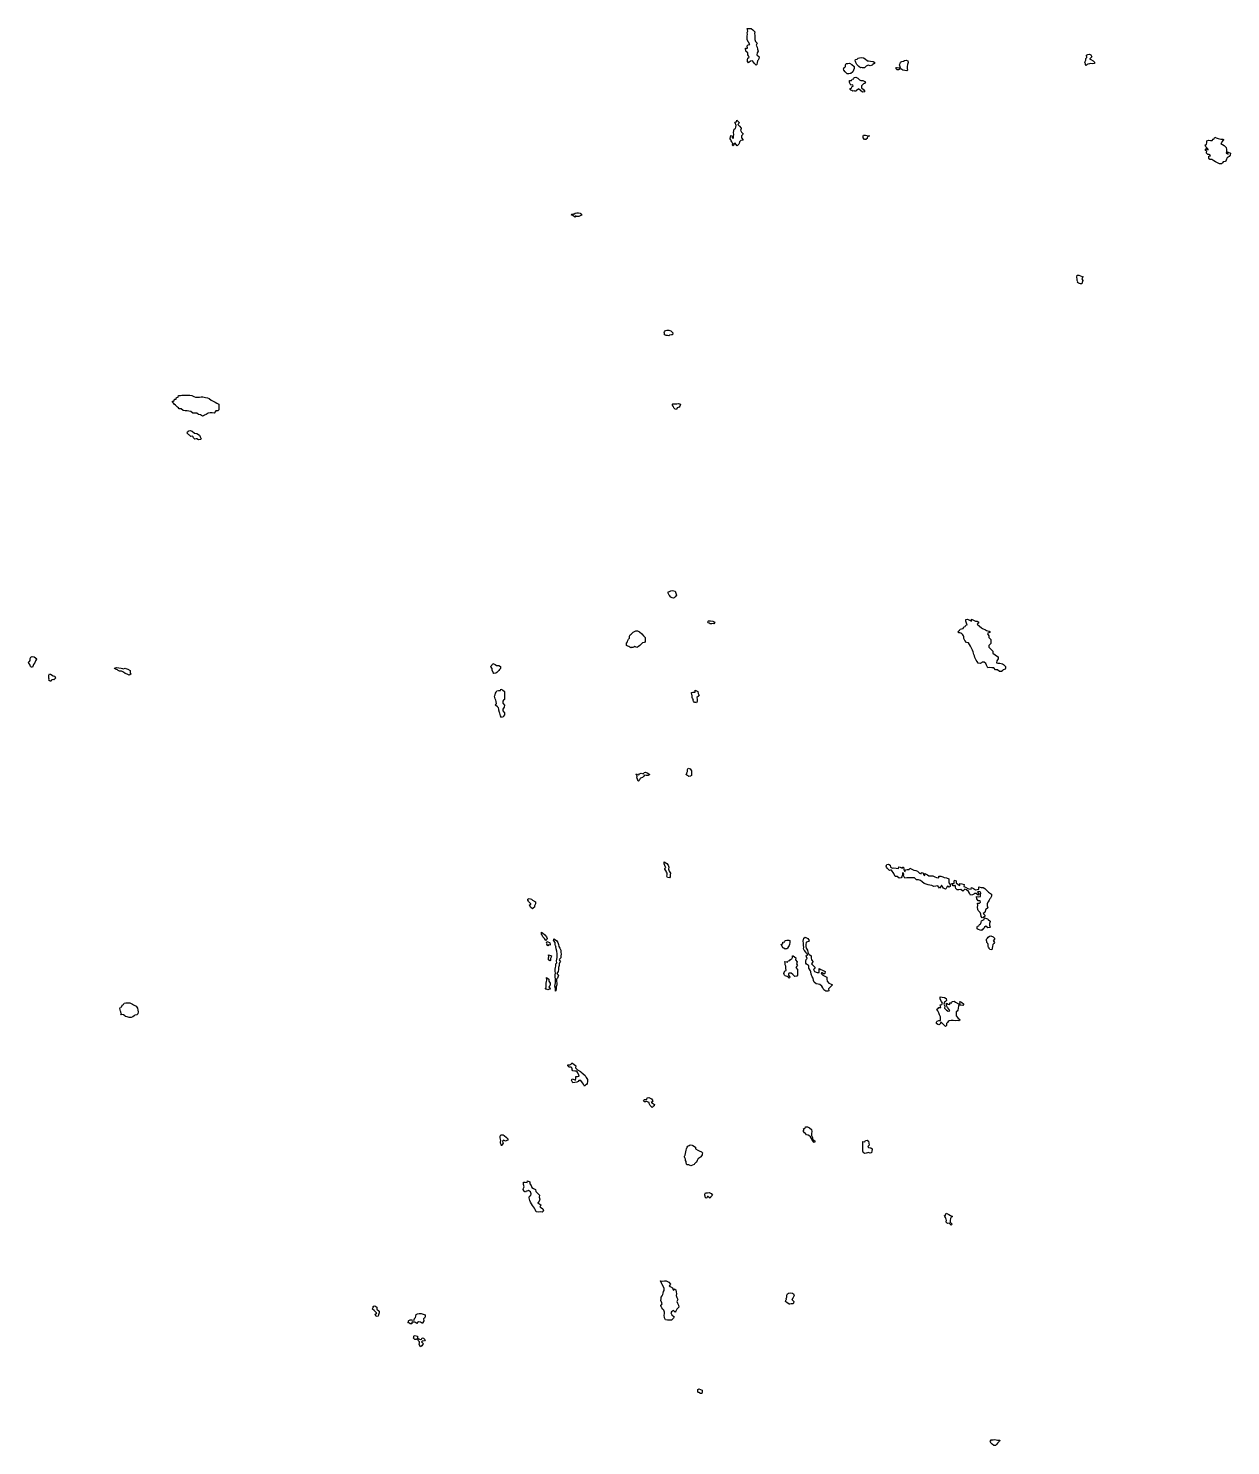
# Model space of a CAD drawing. Extents: x 450006 to 454999, y 6465006 to 6474995.
# Drawn here: x 450037 to 451283, y 6465047 to 6466516 of the extents above; entities that cross this region are included whole.
import ezdxf

# ---------------------------------------------------------------- set-up
doc = ezdxf.new("R2010")
doc.units = 0

msp = doc.modelspace()

# ---------------------------------------------------------------- linework, layer by layer
at = {"layer": '1010'}
for points in [[(450781, 6466492.08), (450780, 6466493), (450780, 6466493.98), (450779.88, 6466495), (450779.88, 6466496.1), (450782, 6466495.98), (450781.64, 6466498.34), (450782.6, 6466499.38), (450784.28, 6466499.7), (450783, 6466502.34), (450781.48, 6466504.5), (450781.68, 6466506.3), (450781.36, 6466508.62), (450781.76, 6466510.22), (450781.66, 6466512.32), (450782.28, 6466513.7), (450781.56, 6466516.42), (450783.48, 6466516.5), (450785.5, 6466516.48), (450787.24, 6466515), (450789.36, 6466513), (450789.18, 6466511), (450789.52, 6466509), (450789.56, 6466507), (450789.62, 6466505), (450790.08, 6466503), (450791.72, 6466501), (450791, 6466499.2), (450790.82, 6466499), (450791.74, 6466497), (450792.22, 6466495), (450792.8, 6466493), (450791.98, 6466491), (450791.6, 6466489), (450793.82, 6466487), (450793.68, 6466485), (450793, 6466483.38), (450792.34, 6466483), (450791.82, 6466481), (450791.64, 6466479), (450791, 6466478.44), (450789, 6466480), (450787, 6466482.7), (450785, 6466482.64), (450783.16, 6466481), (450783, 6466480.92), (450782, 6466481.98), (450782, 6466483.98), (450782.32, 6466485.66), (450783.46, 6466486.52), (450783.32, 6466487), (450783, 6466488), (450782.38, 6466489), (450782.08, 6466489.9), (450782.08, 6466491), (450781, 6466492.08), (450781, 6466492.08)], [(450883, 6466471.44), (450881.64, 6466473), (450881.44, 6466474.54), (450881.74, 6466475), (450881.92, 6466476.06), (450883.46, 6466476.52), (450883.4, 6466478.58), (450884, 6466479.98), (450885.9, 6466480.08), (450887.44, 6466480.54), (450889.9, 6466479), (450892.5, 6466477), (450892.54, 6466475), (450891.86, 6466473), (450891, 6466471.48), (450890.74, 6466471), (450889, 6466469.58), (450888.26, 6466469.72), (450887, 6466469.32), (450886.66, 6466469.32), (450885, 6466469.46), (450883.32, 6466471), (450883, 6466471.44), (450883, 6466471.44)], [(450895, 6466479.74), (450894.02, 6466481), (450893.74, 6466482.24), (450893.36, 6466483), (450893.74, 6466484.24), (450895.4, 6466484.58), (450896.56, 6466485.42), (450898, 6466485.98), (450899.84, 6466486.14), (450902, 6466485.98), (450903.98, 6466485), (450906.18, 6466483), (450907.26, 6466482.72), (450909.48, 6466482.5), (450912, 6466481.98), (450913.84, 6466481), (450913, 6466480.1), (450911.88, 6466479), (450911, 6466478.44), (450909, 6466477.72), (450907, 6466478.24), (450905, 6466477.4), (450904.66, 6466477), (450903, 6466475.44), (450901, 6466475.44), (450900.22, 6466475.76), (450899, 6466475.7), (450897.38, 6466477), (450897, 6466477.2), (450895.2, 6466479), (450895, 6466479.74), (450895, 6466479.74)], [(450937, 6466473.54), (450935.7, 6466475), (450936.16, 6466475.82), (450937, 6466475.82), (450938.54, 6466475.44), (450940.52, 6466475.46), (450939.44, 6466478.54), (450940, 6466479.98), (450940.42, 6466481.56), (450941.74, 6466482.24), (450943.38, 6466482.6), (450944.66, 6466483.32), (450946.42, 6466483.56), (450947.96, 6466483), (450948.36, 6466481), (450947.76, 6466479), (450947.48, 6466477), (450947.4, 6466475), (450947.64, 6466473), (450947, 6466472.32), (450945, 6466472.82), (450943, 6466473.16), (450941.98, 6466474), (450941, 6466474.6), (450939.64, 6466474.34), (450939, 6466473.98), (450938.42, 6466473.56), (450937, 6466473.54), (450937, 6466473.54)], [(451133, 6466478.08), (451132, 6466479), (451132.22, 6466479.76), (451131.54, 6466481), (451131.74, 6466482.24), (451132.48, 6466483.5), (451132.66, 6466485.32), (451133.66, 6466486.32), (451133.2, 6466488.78), (451134.72, 6466489.26), (451136.38, 6466489.6), (451137.64, 6466489), (451138.68, 6466487), (451137, 6466485.18), (451136.46, 6466485), (451137.68, 6466484.3), (451140.12, 6466483), (451141.76, 6466481), (451141, 6466480), (451139, 6466479.62), (451137, 6466480), (451136.22, 6466479.76), (451135, 6466479.48), (451134.48, 6466479.5), (451133.82, 6466479), (451133.42, 6466478.56), (451133, 6466478.08), (451133, 6466478.08)], [(450889, 6466452.56), (450888.58, 6466453), (450888, 6466453.98), (450889, 6466453.98), (450889.48, 6466454.5), (450890, 6466455.98), (450891.4, 6466456.58), (450891, 6466458), (450889, 6466457.74), (450887.74, 6466460.24), (450887.6, 6466462.38), (450889.58, 6466462.4), (450890.32, 6466463.66), (450891.94, 6466464.04), (450892.5, 6466465.48), (450894.14, 6466465.84), (450896.06, 6466465), (450897.98, 6466463), (450899.38, 6466462.6), (450901.5, 6466462.48), (450904.16, 6466461), (450903, 6466459.5), (450902.08, 6466459), (450901, 6466457.9), (450900.04, 6466457), (450899.98, 6466455), (450901.98, 6466453), (450903.64, 6466451), (450903, 6466450.62), (450901, 6466450.24), (450899, 6466452), (450897, 6466453.96), (450896.32, 6466453), (450895, 6466452.04), (450894.52, 6466451.46), (450893, 6466451.28), (450892.4, 6466451.58), (450891, 6466451.48), (450889.98, 6466452), (450889, 6466452.56), (450889, 6466452.56)], [(450765, 6466400), (450764.42, 6466401), (450764.06, 6466401.92), (450764.06, 6466403), (450764.4, 6466403.58), (450764.46, 6466405.52), (450766.08, 6466405), (450765.98, 6466403), (450767.44, 6466402.54), (450767.5, 6466404.48), (450767.58, 6466406.4), (450767.48, 6466408.5), (450767.6, 6466410.38), (450768.08, 6466411.9), (450769.34, 6466412.64), (450769.92, 6466414.06), (450770.1, 6466415.88), (450769, 6466418.56), (450768.74, 6466419.24), (450770.52, 6466419.46), (450770.78, 6466421.2), (450771.24, 6466421), (450773.32, 6466419), (450773, 6466417.88), (450771.94, 6466417), (450773.42, 6466415), (450775.32, 6466413), (450775, 6466411.38), (450774.62, 6466411), (450775.68, 6466409), (450777.28, 6466407), (450777, 6466406.34), (450775.72, 6466405), (450775.64, 6466403), (450777.54, 6466401), (450777, 6466400.44), (450775, 6466400.16), (450773.46, 6466399), (450773.38, 6466397), (450773, 6466396.52), (450771.42, 6466395), (450771, 6466394.8), (450769.62, 6466396.36), (450769, 6466397.6), (450767.98, 6466397), (450767.32, 6466395), (450767, 6466394.88), (450766.74, 6466395), (450766.4, 6466395.58), (450766.52, 6466397), (450766, 6466397.98), (450765.74, 6466399), (450765, 6466400), (450765, 6466400)], [(450903, 6466401.46), (450901.76, 6466403), (450901.76, 6466404.22), (450901.6, 6466405), (450902.18, 6466405.8), (450904.2, 6466405.78), (450906.76, 6466405.22), (450908.16, 6466405), (450907, 6466404.54), (450906.32, 6466403.66), (450905.74, 6466403), (450905.78, 6466402.2), (450905, 6466401.5), (450904.76, 6466401.22), (450903, 6466401.46), (450903, 6466401.46)], [(451257, 6466389.88), (451256.08, 6466391), (451256.58, 6466391.4), (451257, 6466392.1), (451258.1, 6466391), (451259.32, 6466390.66), (451259, 6466391.66), (451257, 6466393.66), (451256.36, 6466395.62), (451257.74, 6466396.24), (451257.9, 6466398.08), (451258.06, 6466399.92), (451259.48, 6466400.5), (451261.56, 6466400.42), (451263.6, 6466400.38), (451264.5, 6466401.48), (451265.64, 6466402.34), (451266.2, 6466403.78), (451267.64, 6466403), (451269.6, 6466402.38), (451272.36, 6466401.62), (451274.44, 6466401.54), (451275.38, 6466401), (451275, 6466400.5), (451273.42, 6466399), (451273, 6466398), (451272.48, 6466397), (451274, 6466395.98), (451275.98, 6466395), (451277.78, 6466393), (451278.34, 6466391), (451278.22, 6466389), (451277.92, 6466387), (451280.04, 6466385.94), (451279.38, 6466388.6), (451282.6, 6466387), (451282.1, 6466385), (451281, 6466383.76), (451279.98, 6466383), (451279, 6466382.28), (451278.24, 6466381), (451277.5, 6466379), (451277, 6466378.56), (451275, 6466378.12), (451273.98, 6466377), (451273, 6466376), (451271, 6466376.08), (451269, 6466377.26), (451267, 6466378.16), (451265, 6466379.34), (451263, 6466380.6), (451261, 6466380.6), (451260, 6466381.98), (451260, 6466383.98), (451261.56, 6466384.42), (451261, 6466385.24), (451260.28, 6466385.7), (451259, 6466385.7), (451257.7, 6466387), (451257.7, 6466388.28), (451258, 6466389), (451257, 6466389.88), (451257, 6466389.88)], [(450601, 6466322.36), (450599.6, 6466323), (450599.94, 6466324.04), (450601, 6466324.38), (450602, 6466323.98), (450603.2, 6466324.78), (450604.84, 6466325.14), (450606.7, 6466325.28), (450608.4, 6466325), (450610.28, 6466323), (450609, 6466322.6), (450607, 6466321.46), (450605, 6466321.38), (450603.64, 6466322.34), (450603.64, 6466321), (450603.08, 6466320.9), (450603, 6466320.9), (450602.66, 6466321), (450601, 6466322.36), (450601, 6466322.36)], [(451125, 6466252.48), (451123.88, 6466253), (451124.16, 6466253.82), (451123.56, 6466255), (451123.44, 6466256.54), (451123.32, 6466258.66), (451123.44, 6466260.54), (451125.2, 6466260.78), (451128.74, 6466259.24), (451129.78, 6466259), (451129, 6466258.48), (451128.26, 6466257), (451129.24, 6466255), (451129, 6466254), (451128.76, 6466253.22), (451128.66, 6466253), (451128.2, 6466251.78), (451127, 6466251.76), (451125.9, 6466252.08), (451125, 6466252.48), (451125, 6466252.48)], [(450697, 6466198.36), (450696, 6466199), (450695.74, 6466200.24), (450695.46, 6466201), (450695.88, 6466202.1), (450696.72, 6466203.26), (450698.22, 6466203.76), (450700.46, 6466203.52), (450702.34, 6466203), (450704.44, 6466201), (450704.28, 6466199), (450703, 6466198.7), (450701.4, 6466198.58), (450701, 6466198.42), (450700.22, 6466197.76), (450699, 6466198.08), (450697.68, 6466198.3), (450697, 6466198.36), (450697, 6466198.36)], [(450187, 6466128), (450186, 6466129), (450186, 6466129.98), (450187, 6466129.98), (450187.7, 6466130.28), (450188, 6466131.98), (450189.8, 6466132.18), (450190, 6466133.98), (450191.8, 6466134.18), (450192.2, 6466135.78), (450194.12, 6466135.86), (450195.78, 6466136.2), (450197.82, 6466136.16), (450199.68, 6466136.3), (450201.82, 6466136.16), (450203.74, 6466136.24), (450206, 6466135.98), (450207.98, 6466135), (450209.68, 6466134.3), (450211.68, 6466134.3), (450213.76, 6466134.22), (450215.58, 6466134.4), (450217.54, 6466134.44), (450220, 6466133.98), (450222.36, 6466133.62), (450223.98, 6466133), (450225.98, 6466131), (450227.94, 6466130.04), (450230.04, 6466129), (450232, 6466127.98), (450233.98, 6466127), (450233.98, 6466125), (450233.98, 6466123), (450233.98, 6466121), (450233, 6466120), (450231, 6466120), (450230.22, 6466119), (450229, 6466117.76), (450227, 6466118), (450225, 6466118), (450223, 6466117.8), (450221.98, 6466117), (450221, 6466116.34), (450219, 6466115.6), (450217.98, 6466115), (450217, 6466114.36), (450215, 6466115.92), (450213, 6466116.2), (450211, 6466117.54), (450209, 6466117.58), (450207, 6466117.54), (450205, 6466119.5), (450203, 6466119.58), (450201, 6466119.96), (450199, 6466120.16), (450197, 6466120.28), (450195, 6466122.12), (450193, 6466122.3), (450192, 6466123), (450191, 6466124), (450190, 6466125), (450189, 6466125.82), (450187.82, 6466127), (450187, 6466128), (450187, 6466128)], [(450705, 6466124.38), (450704.64, 6466125), (450704, 6466125.98), (450704, 6466127), (450704.64, 6466127.34), (450706.66, 6466127.32), (450708.58, 6466127.4), (450710.38, 6466127.6), (450712.34, 6466127), (450711.68, 6466125), (450711, 6466123.88), (450709, 6466123.24), (450708.8, 6466123.18), (450708.8, 6466123), (450708.4, 6466121.58), (450707, 6466121.68), (450705.4, 6466123), (450705, 6466124.38), (450705, 6466124.38)], [(450203, 6466095.24), (450201.24, 6466097), (450201.64, 6466098.34), (450202.52, 6466099), (450202.54, 6466099.44), (450204.22, 6466099.76), (450206.44, 6466099), (450208.76, 6466097), (450209.18, 6466096.8), (450211.32, 6466096.66), (450213.98, 6466095), (450214.66, 6466093), (450215.8, 6466091), (450215, 6466090.3), (450213, 6466090.12), (450211, 6466091.18), (450210.46, 6466091), (450209, 6466090.64), (450207.82, 6466092.16), (450207.4, 6466093), (450207, 6466093.3), (450206.26, 6466093.72), (450205, 6466093.44), (450203.44, 6466095), (450203, 6466095.24), (450203, 6466095.24)], [(450701, 6465928.74), (450700.64, 6465929), (450700.46, 6465929.52), (450699.48, 6465931), (450699.66, 6465932.32), (450701.14, 6465932.84), (450702.56, 6465933.42), (450704, 6465933.98), (450706.74, 6465933), (450707.46, 6465931), (450708.28, 6465929), (450707, 6465927.24), (450706.56, 6465927), (450705.84, 6465926.14), (450705, 6465925.98), (450703.72, 6465926.26), (450703, 6465926.52), (450702.52, 6465927), (450701, 6465928.74), (450701, 6465928.74)], [(450657, 6465876.46), (450656.4, 6465877), (450656.58, 6465877.4), (450656.58, 6465879), (450656.58, 6465879.4), (450657.46, 6465880.52), (450657.8, 6465882.18), (450658.52, 6465883.46), (450659.48, 6465884.5), (450659.42, 6465886.56), (450660.18, 6465887.8), (450661.4, 6465888.58), (450662.28, 6465889.7), (450663.5, 6465890.48), (450664.62, 6465891.36), (450666.08, 6465891.9), (450667.94, 6465892.04), (450670.08, 6465891), (450672.38, 6465889), (450674.1, 6465887), (450675.74, 6465885), (450675.78, 6465883), (450675.88, 6465881), (450675, 6465879.92), (450673, 6465879.58), (450672.3, 6465879), (450671, 6465877.68), (450670.28, 6465877), (450669, 6465875.7), (450667.98, 6465875), (450667, 6465874.64), (450665, 6465875.72), (450663.98, 6465875), (450663, 6465874.62), (450661.36, 6465874.62), (450661, 6465874.58), (450660, 6465875), (450659, 6465875.64), (450657.98, 6465876), (450657, 6465876.46), (450657, 6465876.46)], [(450741, 6465900.44), (450740.68, 6465901), (450740.68, 6465901.3), (450741, 6465901.9), (450741.44, 6465902.54), (450743.62, 6465902.36), (450745.84, 6465902.14), (450748.14, 6465901), (450747, 6465899.44), (450746.5, 6465899.48), (450745, 6465899.3), (450744.74, 6465899.24), (450743, 6465899.3), (450742.16, 6465899.82), (450741, 6465900.44), (450741, 6465900.44)], [(451001, 6465890), (451000, 6465891), (451000.5, 6465891.48), (451001, 6465891.98), (451001.7, 6465892.28), (451002.38, 6465893.6), (451003.82, 6465894.16), (451005.52, 6465894.46), (451005.9, 6465896.08), (451007.62, 6465896.36), (451008, 6465897.98), (451009.66, 6465898.32), (451009, 6465900), (451008, 6465901.98), (451008.1, 6465903.88), (451010, 6465903.98), (451011.98, 6465903), (451014, 6465901.98), (451014, 6465903.98), (451015.98, 6465903), (451018, 6465901.98), (451020, 6465901.98), (451021.76, 6465901), (451021, 6465900), (451019.98, 6465899), (451022.18, 6465897), (451024.3, 6465895), (451025.42, 6465894.56), (451028.56, 6465893), (451029.66, 6465892.32), (451032.4, 6465891.58), (451033.36, 6465891), (451033, 6465890.24), (451031, 6465889.66), (451030.52, 6465889), (451031.98, 6465887), (451032.08, 6465885), (451034.12, 6465883), (451034.04, 6465881), (451033.98, 6465879), (451033, 6465878), (451031.98, 6465877), (451031.98, 6465875), (451033.98, 6465873), (451036.2, 6465871), (451036.08, 6465869), (451038.38, 6465867), (451039.82, 6465866.16), (451041.7, 6465865), (451041.52, 6465863), (451041, 6465862), (451040.22, 6465861), (451039.98, 6465859), (451041.42, 6465858.56), (451043.54, 6465858.44), (451046.22, 6465857.76), (451047.3, 6465857), (451049.4, 6465855), (451049.22, 6465853), (451049, 6465852.44), (451047, 6465851.44), (451046.46, 6465851), (451045, 6465849.8), (451043, 6465850), (451041, 6465851.6), (451039, 6465851.7), (451037, 6465853.66), (451035, 6465853.78), (451033, 6465854), (451031, 6465853.64), (451029.64, 6465856.34), (451029, 6465858), (451027, 6465859.48), (451025, 6465859.42), (451024.44, 6465859), (451023, 6465858.14), (451021, 6465858.5), (451019.86, 6465860.12), (451019, 6465861.62), (451017.62, 6465864.36), (451017, 6465866), (451016.36, 6465867.62), (451015.82, 6465870.16), (451015, 6465872), (451014, 6465873.98), (451013, 6465876), (451012, 6465877.98), (451011, 6465879.66), (451009, 6465880), (451007, 6465882), (451006, 6465883.98), (451006, 6465885.98), (451005.86, 6465887), (451005, 6465887.96), (451003.96, 6465889), (451003, 6465889.7), (451001.98, 6465890), (451001, 6465890), (451001, 6465890)], [(450037, 6465858.5), (450036.54, 6465859), (450036.6, 6465859.38), (450037, 6465859.74), (450037.7, 6465860.28), (450038.58, 6465861.4), (450038.48, 6465863.5), (450039.24, 6465864.74), (450040.44, 6465865.54), (450042.66, 6465865), (450043.94, 6465864.04), (450045.24, 6465863), (450045, 6465862.5), (450044.1, 6465861), (450043.32, 6465859), (450043, 6465858.66), (450041.98, 6465857), (450041.24, 6465855), (450041, 6465854.3), (450039.68, 6465854.3), (450039, 6465854.56), (450038.74, 6465855), (450038.76, 6465855.22), (450038.2, 6465857), (450037, 6465858.5), (450037, 6465858.5)], [(450127, 6465852.42), (450125.76, 6465853), (450126.34, 6465853.64), (450127, 6465853.62), (450128.06, 6465853.92), (450130.22, 6465853.76), (450132.66, 6465853.32), (450133.98, 6465853), (450135.24, 6465852.74), (450136.76, 6465853.22), (450137.42, 6465853), (450139.66, 6465852.32), (450141.96, 6465851), (450142.18, 6465849), (450142.74, 6465847), (450141, 6465846.02), (450139, 6465847.2), (450137, 6465847.94), (450135, 6465849.36), (450133, 6465850.18), (450131.62, 6465850.36), (450131, 6465850.2), (450129.74, 6465851), (450129, 6465851.76), (450127.9, 6465852.08), (450127, 6465852.42), (450127, 6465852.42)], [(450517, 6465853.5), (450515.88, 6465855), (450516.1, 6465855.88), (450517, 6465856.48), (450517.32, 6465856.66), (450517.9, 6465858.08), (450520.34, 6465857), (450521.84, 6465856.14), (450524, 6465855.98), (450525.98, 6465855), (450525.98, 6465853), (450525, 6465852), (450524.06, 6465851), (450523, 6465849.92), (450521.98, 6465849), (450521, 6465848), (450519, 6465847.7), (450518.4, 6465849), (450517.5, 6465850.48), (450517.32, 6465851), (450517.32, 6465852.66), (450517.24, 6465853), (450517, 6465853.5), (450517, 6465853.5)], [(450059, 6465839.9), (450057.92, 6465841), (450058, 6465841.98), (450057.72, 6465843), (450057.72, 6465844.26), (450057.84, 6465846.14), (450058.58, 6465847.4), (450059.38, 6465847), (450062.42, 6465845.56), (450064.12, 6465845), (450064.8, 6465843), (450063, 6465841.3), (450062.48, 6465841.5), (450061, 6465841.32), (450060.78, 6465841.2), (450060.66, 6465841), (450060.16, 6465839.82), (450059, 6465839.9), (450059, 6465839.9)], [(450521, 6465814.56), (450520.7, 6465815), (450520.72, 6465815.26), (450521, 6465815.96), (450521.72, 6465816.26), (450521.34, 6465818.64), (450521, 6465820), (450520.36, 6465821.62), (450519.7, 6465824.28), (450520.2, 6465825.78), (450520.62, 6465827.36), (450521.36, 6465828.62), (450522.04, 6465829.94), (450523.76, 6465830.22), (450525.84, 6465830.14), (450526.26, 6465831.72), (450527.98, 6465831), (450529.98, 6465829), (450529.98, 6465827), (450529.98, 6465825), (450529.98, 6465823), (450529.9, 6465821), (450529, 6465820), (450528.34, 6465819), (450528.16, 6465817), (450529.98, 6465815), (450529.74, 6465813), (450529, 6465812), (450528.4, 6465811), (450528.46, 6465809), (450530, 6465807), (450529.94, 6465805), (450529, 6465803.68), (450528.52, 6465803), (450527, 6465802.2), (450526.04, 6465803.94), (450525.32, 6465806.66), (450525, 6465807.5), (450524.02, 6465809.96), (450524.3, 6465811), (450523.72, 6465812.26), (450523.22, 6465813), (450523, 6465813.32), (450522.44, 6465813.54), (450521, 6465814.56), (450521, 6465814.56)], [(450725, 6465821.78), (450724.6, 6465823), (450724.62, 6465823.36), (450724.52, 6465825), (450724.32, 6465825.66), (450723.94, 6465828.04), (450725.36, 6465828.62), (450727.56, 6465828.42), (450727.54, 6465830.44), (450730.44, 6465829), (450730.76, 6465827), (450731.7, 6465825), (450731, 6465824.16), (450729.36, 6465823), (450729.62, 6465821), (450729.82, 6465819), (450729, 6465817.48), (450728.3, 6465817.68), (450727, 6465817.78), (450725.98, 6465819), (450725.38, 6465820.6), (450725.9, 6465821), (450725, 6465821.78), (450725, 6465821.78)], [(450667, 6465742.26), (450666, 6465743), (450666.46, 6465743.52), (450667, 6465743.38), (450667.58, 6465743), (450669.26, 6465742.72), (450670, 6465743.98), (450671.64, 6465744.34), (450674.02, 6465743.96), (450674.74, 6465745.24), (450676.28, 6465745.7), (450677.98, 6465745), (450680.62, 6465743), (450679, 6465742.22), (450677, 6465742.2), (450675, 6465742.58), (450674.12, 6465741), (450673, 6465740.16), (450671, 6465739.26), (450670.54, 6465739), (450669.64, 6465737), (450669, 6465736.28), (450668.3, 6465737), (450668.04, 6465737.94), (450667.42, 6465739), (450667.34, 6465740.64), (450667.54, 6465741), (450667, 6465742.26), (450667, 6465742.26)], [(450719, 6465742.34), (450718.12, 6465743), (450718.44, 6465743.54), (450719, 6465744.2), (450719.14, 6465744.84), (450719.6, 6465746.38), (450719.84, 6465748.14), (450720.34, 6465749.64), (450722.28, 6465749), (450723.66, 6465747), (450723.94, 6465745), (450723.98, 6465743), (450723.84, 6465742.14), (450723, 6465741.68), (450722.74, 6465741.24), (450721, 6465741.14), (450720.2, 6465741.78), (450719, 6465742.34), (450719, 6465742.34)], [(450697, 6465643.86), (450696.1, 6465645), (450696.2, 6465645.78), (450697, 6465646.22), (450697.32, 6465646.66), (450697, 6465647.22), (450695.44, 6465650.54), (450695.42, 6465652.56), (450698.36, 6465651), (450699.64, 6465649), (450700.5, 6465647), (450699.98, 6465645), (450700.66, 6465643), (450702, 6465641), (450701.82, 6465639), (450701.62, 6465637), (450701, 6465635.9), (450699, 6465636.22), (450698.4, 6465637.58), (450698.76, 6465639), (450698.78, 6465639.2), (450698.7, 6465641), (450697.92, 6465642.06), (450697.4, 6465643), (450697, 6465643.86), (450697, 6465643.86)], [(450927, 6465645.52), (450926.04, 6465647), (450925.7, 6465648.28), (450926.02, 6465649), (450926.26, 6465649.72), (450927.96, 6465650.02), (450929.78, 6465649), (450929.9, 6465647), (450932, 6465645.98), (450933.62, 6465646.36), (450935.86, 6465646.12), (450938.32, 6465645.66), (450938.66, 6465647.32), (450939.98, 6465647), (450942, 6465645.98), (450942.74, 6465647.24), (450943.58, 6465647), (450943.98, 6465645), (450944.44, 6465643), (450945.44, 6465642.54), (450945.58, 6465644.4), (450947.38, 6465644.6), (450949.46, 6465644.52), (450950.02, 6465645.96), (450952.16, 6465645), (450954.18, 6465643.8), (450956.22, 6465643.76), (450958.02, 6465643), (450960.12, 6465641), (450961.74, 6465640.24), (450962.28, 6465641.7), (450964.26, 6465641), (450964.24, 6465639), (450965.64, 6465638.34), (450965.58, 6465640.4), (450968.48, 6465639), (450969.74, 6465638.24), (450971.76, 6465638.22), (450973.92, 6465638.06), (450976.06, 6465637), (450977.66, 6465636.32), (450980.04, 6465635.94), (450980.32, 6465637.66), (450982.34, 6465637.64), (450984.24, 6465637), (450985.66, 6465636.32), (450988.08, 6465635.9), (450990.38, 6465635), (450990.52, 6465633), (450990.4, 6465631), (450991.76, 6465629), (450991.98, 6465627), (450991, 6465626.2), (450989, 6465627.32), (450988.66, 6465627), (450987.64, 6465625), (450987, 6465624.12), (450985, 6465625.4), (450983, 6465628.3), (450982.2, 6465627), (450981, 6465625.46), (450979, 6465627.58), (450977, 6465627.42), (450975, 6465627.2), (450973, 6465627.94), (450971, 6465628.56), (450969, 6465628.62), (450967, 6465629.6), (450965, 6465630), (450963, 6465631.9), (450961, 6465633.38), (450959, 6465633.88), (450957, 6465633.96), (450955, 6465636), (450953, 6465636), (450951, 6465636.04), (450949, 6465636), (450947, 6465636), (450945, 6465635.74), (450943.54, 6465638.44), (450944, 6465639.98), (450943, 6465641.54), (450942.66, 6465641), (450942.44, 6465639), (450941.76, 6465637), (450941, 6465636), (450939, 6465635.68), (450937, 6465637.54), (450935, 6465637.52), (450933.52, 6465640.46), (450933, 6465641.54), (450931.7, 6465643), (450931, 6465644.06), (450930.16, 6465643.82), (450929, 6465643.66), (450927.66, 6465645), (450927, 6465645.52), (450927, 6465645.52)], [(450995, 6465627.8), (450994.02, 6465629), (450993.8, 6465630.18), (450995, 6465630.18), (450996, 6465629.98), (450996, 6465631.98), (450996.42, 6465633.56), (450997.98, 6465633), (450997.98, 6465631), (451000.16, 6465629), (451001.82, 6465628.16), (451001.78, 6465630.2), (451004.04, 6465629.94), (451006.3, 6465629), (451006.24, 6465627), (451007.68, 6465626.3), (451010.3, 6465625), (451011.42, 6465624.56), (451013.68, 6465624.3), (451013.9, 6465626.08), (451015.98, 6465625), (451018.24, 6465623.74), (451020.02, 6465623.96), (451021.66, 6465624.32), (451021.46, 6465626.52), (451023.94, 6465626.04), (451026.08, 6465625.9), (451027.98, 6465625), (451029.94, 6465623), (451031.66, 6465621), (451034.76, 6465619), (451034.66, 6465617), (451033.78, 6465615), (451033, 6465614.28), (451032.44, 6465613), (451031.14, 6465611), (451031, 6465610.74), (451030.4, 6465609), (451030.12, 6465607), (451030.84, 6465605), (451029, 6465603.18), (451028.54, 6465603), (451028.26, 6465601), (451027, 6465599.72), (451025.98, 6465599), (451028.12, 6465597), (451027, 6465595.46), (451025.98, 6465595), (451025, 6465594.5), (451024, 6465595.98), (451023.66, 6465598.32), (451023, 6465600), (451021, 6465602.08), (451020.64, 6465603.34), (451020.2, 6465605.78), (451020.54, 6465607.44), (451020.16, 6465609.82), (451022.36, 6465609.62), (451023.22, 6465610.76), (451023, 6465612.08), (451021, 6465612.2), (451019.7, 6465614.28), (451019.36, 6465616.62), (451021.7, 6465616.28), (451023.36, 6465616.62), (451023.46, 6465618.52), (451023.8, 6465620.18), (451023, 6465621.66), (451021, 6465622), (451020.12, 6465621), (451021.98, 6465619), (451021, 6465618), (451019, 6465619.86), (451017, 6465619.78), (451016.3, 6465619), (451015, 6465618.44), (451013, 6465618.14), (451011.8, 6465620.18), (451011, 6465622), (451009, 6465623.68), (451007, 6465624.26), (451005.64, 6465623), (451005, 6465622.22), (451003, 6465623.82), (451001, 6465623.56), (450999, 6465623.64), (450997.82, 6465625), (450997.56, 6465626.42), (450997.48, 6465627), (450997, 6465628), (450996.18, 6465627.8), (450995, 6465627.8), (450995, 6465627.8)], [(450555, 6465611.7), (450554.26, 6465613), (450554.06, 6465613.92), (450555, 6465614.28), (450555.54, 6465614.44), (450558, 6465613.98), (450559.16, 6465613), (450562.1, 6465611), (450562.06, 6465609), (450561.2, 6465607), (450561, 6465605.78), (450560.16, 6465605), (450559, 6465603.82), (450557, 6465605.64), (450555.96, 6465608.02), (450557, 6465608.34), (450557.2, 6465608.78), (450557.18, 6465609), (450557, 6465609.38), (450555.38, 6465611), (450555, 6465611.7), (450555, 6465611.7)], [(451021, 6465582.56), (451020, 6465583), (451020, 6465583.98), (451020, 6465585), (451020.08, 6465585.9), (451021.6, 6465586.38), (451022.48, 6465587.5), (451023.76, 6465588.22), (451024, 6465589.98), (451024.52, 6465591.46), (451025.74, 6465592.24), (451027.2, 6465592.78), (451027.52, 6465594.46), (451030.6, 6465593.38), (451031.18, 6465593), (451033.36, 6465591), (451033, 6465589.48), (451032.82, 6465589), (451032.64, 6465587), (451033.2, 6465585), (451033, 6465584.5), (451031, 6465584.34), (451029, 6465585.78), (451027.48, 6465585), (451027, 6465584), (451026.14, 6465583), (451025.84, 6465582.14), (451025, 6465582.42), (451024.44, 6465581.54), (451023, 6465581.66), (451021.36, 6465582.62), (451021, 6465582.56), (451021, 6465582.56)], [(450569, 6465576.5), (450568.66, 6465577), (450568.54, 6465577.44), (450568.34, 6465579), (450568.42, 6465579.56), (450569.48, 6465579), (450571.96, 6465577), (450573.54, 6465575), (450574.14, 6465573), (450573.82, 6465572.16), (450573, 6465571.18), (450571.32, 6465573), (450571, 6465573.64), (450569.88, 6465575), (450569, 6465576.5), (450569, 6465576.5)], [(450575, 6465565.68), (450573.78, 6465567), (450574.2, 6465567.78), (450573.62, 6465569), (450573.86, 6465570.12), (450575, 6465569.64), (450576.8, 6465569), (450577, 6465568.66), (450577.3, 6465567), (450577.32, 6465566.66), (450577, 6465566.22), (450575.5, 6465566.48), (450575, 6465565.68), (450575, 6465565.68)], [(450581, 6465570.8), (450580.9, 6465571), (450580.84, 6465571.14), (450581, 6465572.04), (450581.32, 6465572.66), (450584.04, 6465571), (450585.34, 6465569), (450585.94, 6465567), (450586.48, 6465565), (450587.38, 6465563), (450588.38, 6465561), (450588.28, 6465559), (450588.74, 6465557), (450588.48, 6465555), (450588.42, 6465553), (450587, 6465551.74), (450586.52, 6465551), (450587.98, 6465549), (450587, 6465548.02), (450586.64, 6465547), (450586.52, 6465545), (450586.1, 6465543), (450586.04, 6465541), (450585.48, 6465539), (450585, 6465538), (450584.42, 6465537), (450586.14, 6465535), (450585.42, 6465533), (450585, 6465532), (450583.98, 6465531), (450583.8, 6465529), (450584.16, 6465527), (450584.28, 6465525), (450583.72, 6465523), (450583.5, 6465521), (450583.24, 6465519), (450583, 6465518.4), (450582.76, 6465519.22), (450582.78, 6465521.2), (450582.22, 6465523.76), (450582.62, 6465525.36), (450582.86, 6465527.12), (450582.72, 6465529.26), (450582.86, 6465531.12), (450582.46, 6465533.52), (450582.66, 6465535.32), (450582.76, 6465537.22), (450582.56, 6465539.42), (450582.7, 6465541.28), (450582.9, 6465543.08), (450583.36, 6465544.62), (450583.24, 6465546.74), (450584.16, 6465547.82), (450584, 6465549.98), (450584.36, 6465551.62), (450584.54, 6465553.44), (450584.6, 6465555.38), (450584.62, 6465557.36), (450584.12, 6465559.86), (450583.5, 6465562.48), (450583.3, 6465564.68), (450583.4, 6465565), (450583, 6465565.4), (450582.64, 6465567), (450582.36, 6465567.62), (450582.36, 6465569), (450581, 6465570.8), (450581, 6465570.8)], [(450817, 6465566.46), (450816.88, 6465567), (450816.8, 6465567.18), (450817, 6465567.1), (450818.52, 6465567.46), (450818.56, 6465569.42), (450820.44, 6465569.54), (450820.8, 6465571.18), (450822.58, 6465571.4), (450824.6, 6465571.38), (450825.7, 6465571), (450825.64, 6465569), (450825.44, 6465567), (450825, 6465565.96), (450824.24, 6465565), (450823.4, 6465563), (450823, 6465562.26), (450821.44, 6465562.54), (450821, 6465562.08), (450819.66, 6465563), (450819, 6465563.48), (450817.92, 6465565), (450817, 6465566.46), (450817, 6465566.46)], [(450841, 6465560.66), (450840.6, 6465561), (450840.38, 6465561.6), (450839.84, 6465563), (450840.22, 6465563.76), (450839.92, 6465566.06), (450839.8, 6465568.18), (450839.48, 6465570.5), (450839.84, 6465572.14), (450840.38, 6465573.6), (450841.46, 6465574.52), (450844.46, 6465573), (450845.9, 6465571), (450845, 6465570.16), (450843, 6465569.2), (450842.5, 6465569), (450842.22, 6465567), (450842.24, 6465565), (450842.5, 6465563), (450843.98, 6465561), (450844.32, 6465559), (450845.44, 6465557), (450847.84, 6465555), (450847.8, 6465553), (450848.16, 6465551), (450849.8, 6465549), (450849, 6465548), (450848.36, 6465547), (450849.98, 6465545), (450852.02, 6465543), (450851, 6465541.74), (450850.42, 6465541), (450851.42, 6465539), (450854.02, 6465537.96), (450856.16, 6465537.82), (450856.26, 6465539.72), (450856, 6465541.98), (450857.98, 6465541), (450859.62, 6465540.36), (450862.36, 6465539), (450861.98, 6465537), (450861, 6465536), (450859, 6465538), (450858.3, 6465537), (450859.98, 6465535), (450862, 6465533.98), (450863.98, 6465533), (450863.98, 6465531), (450864.5, 6465529), (450866.06, 6465527), (450868, 6465525.98), (450869.98, 6465525), (450869, 6465524.18), (450867.9, 6465523), (450867, 6465522), (450865.88, 6465521), (450866.08, 6465519), (450865, 6465518.44), (450863, 6465518.5), (450861, 6465520), (450860, 6465521.98), (450859, 6465523.66), (450857, 6465525.54), (450855, 6465525.72), (450853, 6465526.16), (450851, 6465528), (450850.32, 6465529.66), (450850, 6465531.98), (450849, 6465533.38), (450847.72, 6465536.26), (450847.5, 6465538.48), (450847, 6465539.48), (450845.48, 6465542.5), (450845.34, 6465544.64), (450845, 6465545.2), (450843, 6465546.6), (450842.44, 6465547.54), (450842.32, 6465549.66), (450842.62, 6465551.36), (450843.68, 6465552.3), (450843, 6465553.98), (450842.74, 6465555.24), (450843, 6465556), (450843.96, 6465556.02), (450844, 6465557), (450843, 6465557.48), (450842.22, 6465559), (450841, 6465560.66), (450841, 6465560.66)], [(451031, 6465568), (451030, 6465569), (451030, 6465569.98), (451029.66, 6465571), (451029.66, 6465572.32), (451030.48, 6465573.5), (451031.44, 6465574.54), (451032.58, 6465575.4), (451034.08, 6465575.9), (451036.3, 6465575), (451038.22, 6465573), (451037, 6465571.54), (451036.52, 6465571), (451037.98, 6465569), (451037, 6465567.92), (451035.98, 6465567), (451035.7, 6465565), (451035.44, 6465563), (451035, 6465561.56), (451033, 6465561.7), (451032.18, 6465563), (451031.7, 6465564.28), (451031.24, 6465565), (451031.24, 6465566.74), (451031.44, 6465567), (451031, 6465568), (451031, 6465568)], [(450577, 6465549.94), (450575.76, 6465551), (450575.7, 6465552.28), (450575.74, 6465553), (450576, 6465553.98), (450575.64, 6465556.34), (450578.78, 6465555), (450578.24, 6465553.74), (450578.16, 6465553), (450577.68, 6465552.3), (450577.74, 6465551), (450577.68, 6465550.3), (450577, 6465549.94), (450577, 6465549.94)], [(450821, 6465534.38), (450820.08, 6465535), (450820, 6465535.98), (450819.54, 6465537), (450819.94, 6465538.04), (450820.48, 6465539.5), (450821.92, 6465540.06), (450821.54, 6465542.44), (450821.5, 6465544.48), (450821, 6465545.88), (450820.78, 6465547.2), (450820.64, 6465549.34), (450822.32, 6465549), (450823.34, 6465548.64), (450824.08, 6465549.9), (450825.6, 6465550.38), (450826.46, 6465551.52), (450827.76, 6465552.22), (450828.5, 6465553.48), (450828.66, 6465555.32), (450829.36, 6465555), (450831.9, 6465553), (450831.6, 6465551), (450833.32, 6465549), (450833, 6465548), (450832.66, 6465547), (450833.7, 6465545), (450833, 6465544.32), (450831.88, 6465543), (450833.76, 6465541), (450833.68, 6465539), (450833.68, 6465537), (450833.6, 6465535), (450833, 6465534.22), (450831, 6465533.66), (450829, 6465535.88), (450827, 6465537.34), (450825, 6465537.34), (450824.32, 6465537), (450824.4, 6465535), (450825.88, 6465533), (450825.44, 6465532.54), (450825, 6465532), (450824, 6465533), (450823, 6465533.58), (450821.98, 6465534), (450821, 6465534.38), (450821, 6465534.38)], [(450573, 6465520.52), (450572.38, 6465521), (450572.52, 6465521.46), (450573, 6465522.36), (450573.18, 6465522.8), (450573.22, 6465524.76), (450573.22, 6465526.76), (450573.42, 6465528.56), (450573.86, 6465530.12), (450573.4, 6465532.58), (450575.98, 6465531), (450576.12, 6465529), (450577.48, 6465527), (450577.46, 6465525), (450577, 6465524), (450576, 6465523), (450577.22, 6465521), (450577.2, 6465520.78), (450577, 6465520.72), (450575.68, 6465520.3), (450575, 6465519.86), (450573.46, 6465520.52), (450573, 6465520.52), (450573, 6465520.52)], [(450979, 6465484.02), (450977.72, 6465485), (450977.7, 6465486.28), (450978, 6465487), (450978.4, 6465487.58), (450980, 6465487.98), (450982, 6465487.98), (450982, 6465489.98), (450982, 6465491.98), (450981, 6465494), (450980, 6465495.98), (450979, 6465498), (450978.2, 6465499.78), (450979.4, 6465500.58), (450980.2, 6465501.78), (450982.3, 6465501.68), (450981.52, 6465504.46), (450983.42, 6465504.56), (450984, 6465505.98), (450983, 6465507.7), (450981.7, 6465510.28), (450981.46, 6465512.52), (450983.68, 6465512.3), (450986, 6465511.98), (450987.9, 6465511), (450987.98, 6465509), (450987, 6465508), (450986.06, 6465507), (450985.46, 6465505), (450986.4, 6465503), (450986.18, 6465501), (450987.98, 6465499), (450990, 6465497.98), (450991.68, 6465498.3), (450991, 6465499.62), (450989, 6465501.74), (450988.18, 6465503.8), (450988, 6465505.98), (450989.94, 6465505), (450991.42, 6465504.56), (450991.46, 6465506.52), (450993.52, 6465506.46), (450994, 6465507.98), (450995.96, 6465508.02), (450997.56, 6465507), (451000.44, 6465505.54), (451002.16, 6465505.82), (451002, 6465507.98), (451003.6, 6465507), (451006.1, 6465505), (451005, 6465503.66), (451003, 6465504), (451001, 6465504), (451000.42, 6465503), (451000.22, 6465501), (451000.02, 6465499), (450999, 6465497.96), (450998.18, 6465497), (450997.98, 6465495), (450997.98, 6465493), (450999.98, 6465491), (451002.44, 6465489), (451001, 6465487.76), (450999, 6465488), (450997, 6465487.96), (450995, 6465488), (450993, 6465488), (450991, 6465487.88), (450989.98, 6465487), (450989, 6465486.2), (450988.18, 6465485), (450988.08, 6465483), (450987, 6465481.9), (450985, 6465484), (450983, 6465486), (450981.98, 6465486), (450981.98, 6465485), (450981.44, 6465484.54), (450981, 6465484.02), (450980.24, 6465483.74), (450979, 6465484.02), (450979, 6465484.02)], [(450133, 6465494), (450132.44, 6465495), (450132.66, 6465495.32), (450132.42, 6465497), (450132, 6465497.98), (450131.4, 6465500.58), (450131.92, 6465502.06), (450133.52, 6465502.46), (450133.88, 6465504.1), (450135.32, 6465504.66), (450136, 6465505.98), (450137.54, 6465506.44), (450139.64, 6465506.34), (450141.56, 6465506.42), (450144.42, 6465505), (450145.48, 6465504.5), (450148.44, 6465503), (450149.78, 6465501), (450150.18, 6465499), (450150.32, 6465497), (450149.98, 6465495), (450149, 6465494), (450147, 6465493.58), (450146.3, 6465493), (450145, 6465491.9), (450143, 6465491.32), (450141, 6465491.32), (450139, 6465492.06), (450137.62, 6465492.36), (450137, 6465492.32), (450136.4, 6465493), (450135, 6465493.9), (450133.54, 6465494.44), (450133, 6465494), (450133, 6465494)], [(450597, 6465439.66), (450595.66, 6465441), (450595.76, 6465442.22), (450597, 6465442.32), (450597.82, 6465442.16), (450599.16, 6465442.82), (450599.74, 6465444.24), (450601.78, 6465443), (450603.84, 6465441), (450603.72, 6465439), (450605.7, 6465437), (450608.78, 6465435.2), (450609.3, 6465435), (450611.62, 6465433), (450613.78, 6465431), (450614.76, 6465429), (450616, 6465427), (450616.14, 6465425), (450615.78, 6465423), (450615, 6465421.92), (450614.08, 6465421), (450613, 6465420.22), (450611.9, 6465422.08), (450611, 6465423.66), (450609, 6465425.96), (450607, 6465426), (450606.46, 6465425), (450605, 6465424.08), (450603, 6465423.82), (450601, 6465423.58), (450599.58, 6465426.4), (450600.2, 6465427.78), (450602.06, 6465427), (450603.66, 6465426.32), (450604, 6465427.98), (450603.98, 6465430), (450605.74, 6465430.24), (450607.5, 6465430.48), (450607, 6465431.64), (450606.12, 6465433.86), (450605, 6465435.54), (450603, 6465435.5), (450601, 6465436), (450600, 6465437), (450600, 6465437.98), (450599.76, 6465439), (450599, 6465439.82), (450598.32, 6465439.66), (450597, 6465439.66), (450597, 6465439.66)], [(450675, 6465403.76), (450674.16, 6465405), (450674.34, 6465405.64), (450675, 6465406.22), (450675.8, 6465406.18), (450677.62, 6465406.36), (450678, 6465407.98), (450679.52, 6465408.46), (450682.46, 6465407), (450683.74, 6465405), (450683, 6465403.82), (450682.18, 6465403), (450683.54, 6465402.44), (450685.5, 6465401), (450685, 6465399.54), (450684.22, 6465399), (450683, 6465397.8), (450681, 6465399.88), (450679.88, 6465402.1), (450679.8, 6465403), (450679, 6465403.62), (450678.18, 6465403.8), (450677, 6465404.02), (450675.98, 6465404), (450675, 6465403.76), (450675, 6465403.76)], [(450841, 6465371.8), (450839.8, 6465373), (450839.9, 6465374.08), (450840.54, 6465375), (450839.9, 6465376.08), (450841.56, 6465376.42), (450842.14, 6465377.84), (450844, 6465377.98), (450846.18, 6465377), (450848.32, 6465375), (450848.66, 6465373), (450848.24, 6465371), (450848.06, 6465369), (450849.4, 6465367), (450849.38, 6465365), (450851.96, 6465363), (450851, 6465361.7), (450849, 6465364), (450848.22, 6465365.76), (450847, 6465367.64), (450845.44, 6465369), (450845, 6465369.4), (450844.54, 6465369.44), (450843, 6465369.76), (450841.98, 6465371), (450841, 6465371.8), (450841, 6465371.8)], [(450527, 6465358.74), (450526.5, 6465359), (450526.44, 6465359.54), (450525.84, 6465361), (450525.94, 6465362.04), (450526.16, 6465363.82), (450525.44, 6465366.54), (450525.62, 6465368.36), (450526.2, 6465369.78), (450528.48, 6465369.5), (450529.56, 6465369), (450532.22, 6465367), (450533.9, 6465365), (450533, 6465364.12), (450531, 6465363.24), (450529, 6465364.12), (450528.06, 6465363), (450528.3, 6465361.68), (450528.56, 6465361), (450528.08, 6465359.9), (450527.48, 6465359), (450527.32, 6465358.66), (450527, 6465358.74), (450527, 6465358.74)], [(450903, 6465350.52), (450901.92, 6465351), (450901.4, 6465352.58), (450901.48, 6465353), (450901.48, 6465354.5), (450901.38, 6465356.6), (450901.42, 6465358.56), (450901.24, 6465360.74), (450901.24, 6465362.74), (450903.54, 6465362.44), (450904.24, 6465363.74), (450906, 6465363.98), (450907.44, 6465363), (450907.74, 6465361), (450908.06, 6465359), (450907, 6465357.92), (450906.48, 6465357), (450907.38, 6465356.6), (450909.82, 6465356.16), (450911.24, 6465355), (450911, 6465353.82), (450910.64, 6465353), (450910.38, 6465351), (450909, 6465350.7), (450907, 6465351.36), (450906.44, 6465351.54), (450906.46, 6465351), (450905.34, 6465350.64), (450905, 6465350.58), (450903.52, 6465350.46), (450903, 6465350.52), (450903, 6465350.52)], [(450717, 6465345.84), (450716.48, 6465347), (450716.54, 6465347.44), (450717, 6465348.18), (450717.4, 6465348.58), (450717.56, 6465350.42), (450718.04, 6465351.94), (450718.4, 6465353.58), (450718.74, 6465355.24), (450719.26, 6465356.72), (450720.14, 6465357.84), (450721.34, 6465358.64), (450722.6, 6465359.38), (450724.44, 6465359), (450725.36, 6465358.62), (450728.14, 6465357), (450728.12, 6465355), (450730.22, 6465353.76), (450731.8, 6465353), (450734.04, 6465351.94), (450735.34, 6465351), (450735, 6465349.52), (450734.84, 6465349), (450733.58, 6465347), (450733, 6465346.56), (450731, 6465345.1), (450730.82, 6465345), (450729.76, 6465343), (450729, 6465341.44), (450728.32, 6465341), (450727, 6465339.5), (450726.62, 6465339), (450725, 6465338.06), (450723, 6465337.38), (450721, 6465338.68), (450719, 6465338.56), (450718.58, 6465339.4), (450718.42, 6465341), (450718.14, 6465341.84), (450717.74, 6465343), (450717.48, 6465344.5), (450717.36, 6465345), (450717, 6465345.84), (450717, 6465345.84)], [(450551, 6465310.7), (450550.44, 6465311), (450550.04, 6465311.94), (450549.3, 6465313), (450549.56, 6465314.42), (450550.28, 6465315.7), (450549.84, 6465318.14), (450549.54, 6465320.44), (450551.34, 6465320.64), (450553.64, 6465320.34), (450553.88, 6465322.1), (450556.18, 6465321), (450556.34, 6465319), (450557.52, 6465317), (450558.38, 6465315), (450560, 6465313.98), (450561.98, 6465313), (450562.5, 6465311), (450564.66, 6465309), (450566.32, 6465307), (450566.12, 6465305), (450566.58, 6465303), (450566.1, 6465301), (450565, 6465299.4), (450564.16, 6465299), (450565.52, 6465298.46), (450567.7, 6465297), (450567, 6465295.52), (450566.66, 6465295), (450567.32, 6465294.66), (450569.78, 6465293), (450570.52, 6465291), (450569, 6465289.5), (450567, 6465289.76), (450565, 6465289.5), (450563, 6465289.74), (450561.66, 6465292.32), (450561, 6465293.64), (450559, 6465296.28), (450557.9, 6465298.08), (450557, 6465300), (450556.4, 6465301.58), (450555.52, 6465304.46), (450556.04, 6465305.94), (450557.24, 6465306.74), (450557.5, 6465308.48), (450557, 6465310.46), (450555, 6465311.9), (450554.28, 6465311.7), (450553, 6465311.4), (450552.74, 6465311.24), (450552.08, 6465311), (450551.74, 6465310.24), (450551, 6465310.7), (450551, 6465310.7)], [(450739, 6465304), (450738, 6465305), (450738, 6465305.98), (450737.74, 6465307), (450737.74, 6465308.24), (450738.3, 6465309.68), (450740.56, 6465309.42), (450742.08, 6465309.9), (450744.38, 6465309), (450745.66, 6465307), (450745, 6465306.46), (450743.62, 6465305), (450743, 6465303.88), (450741.46, 6465305), (450741, 6465305.74), (450740.24, 6465305.74), (450739.98, 6465305), (450739.58, 6465304.4), (450739, 6465304), (450739, 6465304)], [(450987, 6465284), (450986.34, 6465285), (450986, 6465285.98), (450987, 6465285.98), (450987.2, 6465286.78), (450987.7, 6465288.28), (450990.4, 6465287), (450992.1, 6465285.88), (450994.16, 6465285), (450993, 6465284.22), (450992.08, 6465283), (450991.9, 6465281), (450991.98, 6465279), (450993.98, 6465277), (450993, 6465276), (450991, 6465278), (450989, 6465277.68), (450987.84, 6465279), (450987.74, 6465280.24), (450988.02, 6465281), (450987.74, 6465282.24), (450987.44, 6465283), (450987, 6465284), (450987, 6465284)], [(450693, 6465190.16), (450692.76, 6465191), (450692.5, 6465191.48), (450692.12, 6465193), (450692.62, 6465193.36), (450693.42, 6465194.56), (450693, 6465195.54), (450692.08, 6465197.9), (450692.22, 6465199.76), (450692.48, 6465201.5), (450693.32, 6465202.66), (450693.98, 6465204), (450694.54, 6465205.44), (450694.74, 6465207.24), (450695.56, 6465208.42), (450695.6, 6465210.38), (450695, 6465211.32), (450693.32, 6465214.66), (450693, 6465215.32), (450691.68, 6465218.3), (450693.98, 6465218), (450695.74, 6465218.24), (450697.54, 6465218.44), (450700.44, 6465217), (450702.18, 6465215), (450701, 6465213.46), (450700.56, 6465213), (450701.7, 6465212.28), (450704.28, 6465211), (450704.78, 6465209), (450705.44, 6465208.54), (450706, 6465209.98), (450707.74, 6465209), (450708.04, 6465207), (450708.32, 6465205), (450707.88, 6465203), (450708.6, 6465201), (450709.6, 6465199), (450709, 6465197.74), (450708.66, 6465197), (450709.48, 6465195), (450710.44, 6465193), (450710.6, 6465191), (450709, 6465189.34), (450708.54, 6465189), (450707.66, 6465187), (450707, 6465186), (450705, 6465187.46), (450704.28, 6465187), (450703, 6465186.1), (450702.52, 6465185), (450703.58, 6465183), (450705.82, 6465181), (450705, 6465179.54), (450704.42, 6465179), (450703, 6465177.7), (450701, 6465177.64), (450699, 6465177.58), (450697, 6465178.02), (450696, 6465179.98), (450695.42, 6465182.56), (450696, 6465183.98), (450696, 6465185), (450696, 6465185.98), (450695.56, 6465187), (450695, 6465188), (450694.16, 6465189), (450693, 6465190.16), (450693, 6465190.16)], [(450823, 6465195.34), (450821.34, 6465197), (450821.54, 6465198.44), (450822.18, 6465199), (450821.92, 6465200.06), (450822.48, 6465201.5), (450822.48, 6465203.5), (450823.26, 6465204.72), (450824.46, 6465205.52), (450826.2, 6465205.78), (450828.48, 6465205.5), (450829.54, 6465205), (450830.08, 6465203), (450829.32, 6465201), (450829, 6465200.48), (450827.8, 6465199), (450830, 6465197), (450829.4, 6465195), (450829, 6465194.62), (450827.36, 6465194.62), (450827, 6465194.38), (450825.8, 6465194.18), (450825, 6465193.96), (450823.78, 6465195), (450823, 6465195.34), (450823, 6465195.34)], [(450395, 6465187.7), (450393.34, 6465189), (450393.58, 6465190.4), (450394.12, 6465191), (450393.88, 6465192.1), (450395.7, 6465192.28), (450397.88, 6465191), (450397.78, 6465189), (450400.16, 6465187), (450399.98, 6465185), (450399.28, 6465183), (450399, 6465181.84), (450397, 6465181.4), (450396.06, 6465183.92), (450397, 6465184.58), (450397.54, 6465184.44), (450397.24, 6465185), (450397, 6465185.34), (450395.68, 6465187), (450395, 6465187.7), (450395, 6465187.7)], [(450431, 6465174.64), (450430, 6465175), (450430.38, 6465175.6), (450430.54, 6465177), (450430.82, 6465177.16), (450432.14, 6465177.84), (450434.02, 6465177.96), (450436.5, 6465177.48), (450436.66, 6465179.32), (450437.66, 6465180.32), (450438.18, 6465181.8), (450438.52, 6465183.46), (450439.92, 6465184.06), (450441.44, 6465184.54), (450443.6, 6465184.38), (450446.66, 6465183.32), (450447.8, 6465183), (450447.92, 6465181), (450447, 6465179.66), (450446.14, 6465179), (450446.46, 6465177), (450445.52, 6465175), (450445, 6465174.06), (450443, 6465175.34), (450441, 6465175.94), (450439.72, 6465175), (450439, 6465174.06), (450437, 6465175.56), (450435, 6465175.54), (450434.22, 6465175.76), (450434.12, 6465175), (450434.12, 6465173.86), (450433, 6465173.86), (450432.18, 6465173.8), (450431, 6465174.64), (450431, 6465174.64)], [(450437, 6465157.64), (450435.6, 6465159), (450436.02, 6465159.96), (450436.22, 6465161), (450436.3, 6465161.68), (450438.56, 6465161.42), (450439.76, 6465161), (450440, 6465159), (450442.5, 6465157.48), (450444.04, 6465157.94), (450444.66, 6465159.32), (450445.98, 6465159), (450447.86, 6465157), (450447, 6465156), (450445, 6465155.76), (450443.98, 6465155), (450446.04, 6465153), (450445, 6465151.94), (450444.3, 6465151), (450443, 6465150.02), (450441.68, 6465152.3), (450442, 6465153.98), (450442, 6465155), (450441, 6465156), (450440.66, 6465157), (450439, 6465158.2), (450438.34, 6465157.64), (450437, 6465157.64), (450437, 6465157.64)], [(450731, 6465102.7), (450730.36, 6465103), (450730.52, 6465103.46), (450730.4, 6465105), (450730.38, 6465105.6), (450731.48, 6465106.5), (450734.74, 6465105), (450734.74, 6465103.24), (450734.84, 6465103), (450734.52, 6465101.46), (450733, 6465101.7), (450731.28, 6465102.7), (450731, 6465102.7), (450731, 6465102.7)], [(451035, 6465049.36), (451033.36, 6465051), (451033.9, 6465052.08), (451033.86, 6465053), (451034.3, 6465053.68), (451036.5, 6465053.48), (451038.06, 6465053.92), (451040.8, 6465053.18), (451042.74, 6465053.24), (451043.5, 6465053), (451043, 6465051.96), (451041.98, 6465051), (451041, 6465050), (451040.22, 6465049), (451039.6, 6465048.38), (451039, 6465047.76), (451038.5, 6465047.48), (451037, 6465047.62), (451035.48, 6465049), (451035, 6465049.36), (451035, 6465049.36)]]:
    msp.add_lwpolyline(points, dxfattribs=at)

doc.saveas('drawing.dxf')
